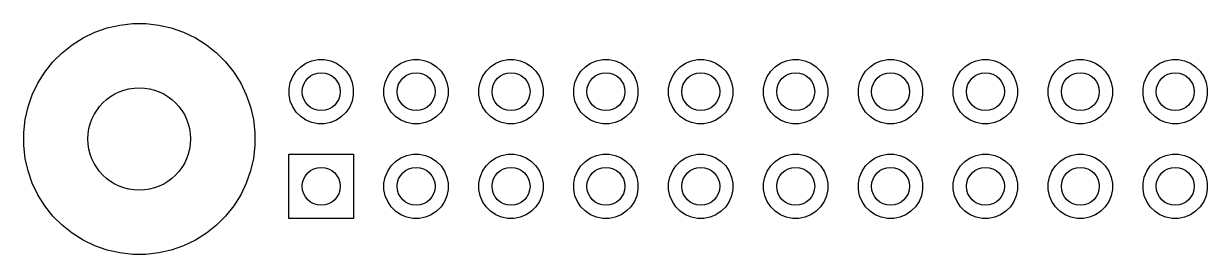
# Model space of a CAD drawing. Header units: inches. Extents: x 1.93 to 4.45, y -4.26 to -2.08.
# Drawn here: x 1.925 to 3.173, y -2.327 to -2.083 of the extents above; entities that cross this region are included whole.
import ezdxf

# ---------------------------------------------------------------- set-up
doc = ezdxf.new("R2010")
doc.units = ezdxf.units.IN
doc.header["$MEASUREMENT"] = 0
doc.layers.add('BLACK', color=250, linetype='CONTINUOUS')

msp = doc.modelspace()

# ---------------------------------------------------------------- linework, layer by layer
at = {"layer": 'BLACK', "linetype": 'CONTINUOUS'}
for p, q in [((2.0268, -2.0844), (2.0404, -2.0829)), ((2.0404, -2.0829), (2.0541, -2.0829)), ((2.0541, -2.0829), (2.0677, -2.0844)), ((1.9882, -2.0979), (2.0005, -2.092)), ((2.0005, -2.092), (2.0135, -2.0874)), ((2.0135, -2.0874), (2.0268, -2.0844)), ((2.0677, -2.0844), (2.081, -2.0874)), ((2.081, -2.0874), (2.0939, -2.092)), ((2.0939, -2.092), (2.1063, -2.0979)), ((1.9659, -2.1137), (1.9766, -2.1052)), ((1.9766, -2.1052), (1.9882, -2.0979)), ((2.1063, -2.0979), (2.1179, -2.1052)), ((2.1179, -2.1052), (2.1286, -2.1137)), ((1.9562, -2.1234), (1.9659, -2.1137)), ((2.1286, -2.1137), (2.1382, -2.1234)), ((1.9477, -2.1341), (1.9562, -2.1234)), ((2.1382, -2.1234), (2.1468, -2.1341)), ((2.2127, -2.1332), (2.2174, -2.1284)), ((2.2174, -2.1284), (2.2229, -2.1247)), ((2.2229, -2.1247), (2.2291, -2.1222)), ((2.2291, -2.1222), (2.2356, -2.1209)), ((2.2356, -2.1209), (2.2423, -2.1209)), ((2.2423, -2.1209), (2.2488, -2.1222)), ((2.2488, -2.1222), (2.255, -2.1247)), ((2.255, -2.1247), (2.2605, -2.1284)), ((2.2605, -2.1284), (2.2653, -2.1332)), ((2.3127, -2.1332), (2.3174, -2.1284)), ((2.3174, -2.1284), (2.3229, -2.1247)), ((2.3229, -2.1247), (2.3291, -2.1222)), ((2.3291, -2.1222), (2.3356, -2.1209)), ((2.3356, -2.1209), (2.3423, -2.1209)), ((2.3423, -2.1209), (2.3488, -2.1222)), ((2.3488, -2.1222), (2.355, -2.1247)), ((2.355, -2.1247), (2.3605, -2.1284)), ((2.3605, -2.1284), (2.3653, -2.1332)), ((2.4127, -2.1332), (2.4174, -2.1284)), ((2.4174, -2.1284), (2.4229, -2.1247)), ((2.4229, -2.1247), (2.4291, -2.1222)), ((2.4291, -2.1222), (2.4356, -2.1209)), ((2.4356, -2.1209), (2.4423, -2.1209)), ((2.4423, -2.1209), (2.4488, -2.1222)), ((2.4488, -2.1222), (2.455, -2.1247)), ((2.455, -2.1247), (2.4605, -2.1284)), ((2.4605, -2.1284), (2.4653, -2.1332)), ((2.5127, -2.1332), (2.5174, -2.1284)), ((2.5174, -2.1284), (2.5229, -2.1247)), ((2.5229, -2.1247), (2.5291, -2.1222)), ((2.5291, -2.1222), (2.5356, -2.1209)), ((2.5356, -2.1209), (2.5423, -2.1209)), ((2.5423, -2.1209), (2.5488, -2.1222)), ((2.5488, -2.1222), (2.555, -2.1247)), ((2.555, -2.1247), (2.5605, -2.1284)), ((2.5605, -2.1284), (2.5653, -2.1332)), ((2.6127, -2.1332), (2.6174, -2.1284)), ((2.6174, -2.1284), (2.6229, -2.1247)), ((2.6229, -2.1247), (2.6291, -2.1222)), ((2.6291, -2.1222), (2.6356, -2.1209)), ((2.6356, -2.1209), (2.6423, -2.1209)), ((2.6423, -2.1209), (2.6488, -2.1222)), ((2.6488, -2.1222), (2.655, -2.1247)), ((2.655, -2.1247), (2.6605, -2.1284)), ((2.6605, -2.1284), (2.6653, -2.1332)), ((2.7127, -2.1332), (2.7174, -2.1284)), ((2.7174, -2.1284), (2.7229, -2.1247)), ((2.7229, -2.1247), (2.7291, -2.1222)), ((2.7291, -2.1222), (2.7356, -2.1209)), ((2.7356, -2.1209), (2.7423, -2.1209)), ((2.7423, -2.1209), (2.7488, -2.1222)), ((2.7488, -2.1222), (2.755, -2.1247)), ((2.755, -2.1247), (2.7605, -2.1284)), ((2.7605, -2.1284), (2.7653, -2.1332)), ((2.8127, -2.1332), (2.8174, -2.1284)), ((2.8174, -2.1284), (2.8229, -2.1247)), ((2.8229, -2.1247), (2.8291, -2.1222)), ((2.8291, -2.1222), (2.8356, -2.1209)), ((2.8356, -2.1209), (2.8423, -2.1209)), ((2.8423, -2.1209), (2.8488, -2.1222)), ((2.8488, -2.1222), (2.855, -2.1247)), ((2.855, -2.1247), (2.8605, -2.1284)), ((2.8605, -2.1284), (2.8653, -2.1332)), ((2.9127, -2.1332), (2.9174, -2.1284)), ((2.9174, -2.1284), (2.9229, -2.1247)), ((2.9229, -2.1247), (2.9291, -2.1222)), ((2.9291, -2.1222), (2.9356, -2.1209)), ((2.9356, -2.1209), (2.9423, -2.1209)), ((2.9423, -2.1209), (2.9488, -2.1222)), ((2.9488, -2.1222), (2.955, -2.1247)), ((2.955, -2.1247), (2.9605, -2.1284)), ((2.9605, -2.1284), (2.9653, -2.1332)), ((3.0127, -2.1332), (3.0174, -2.1284)), ((3.0174, -2.1284), (3.0229, -2.1247)), ((3.0229, -2.1247), (3.0291, -2.1222)), ((3.0291, -2.1222), (3.0356, -2.1209)), ((3.0356, -2.1209), (3.0423, -2.1209)), ((3.0423, -2.1209), (3.0488, -2.1222)), ((3.0488, -2.1222), (3.055, -2.1247)), ((3.055, -2.1247), (3.0605, -2.1284)), ((3.0605, -2.1284), (3.0653, -2.1332)), ((3.1127, -2.1332), (3.1174, -2.1284)), ((3.1174, -2.1284), (3.1229, -2.1247)), ((3.1229, -2.1247), (3.1291, -2.1222)), ((3.1291, -2.1222), (3.1356, -2.1209)), ((3.1356, -2.1209), (3.1423, -2.1209)), ((3.1423, -2.1209), (3.1488, -2.1222)), ((3.1488, -2.1222), (3.155, -2.1247)), ((3.155, -2.1247), (3.1605, -2.1284)), ((3.1605, -2.1284), (3.1653, -2.1332)), ((1.9404, -2.1457), (1.9477, -2.1341)), ((2.1468, -2.1341), (2.1541, -2.1457)), ((2.2051, -2.1514), (2.2064, -2.1449)), ((2.2064, -2.1449), (2.209, -2.1387)), ((2.209, -2.1387), (2.2127, -2.1332)), ((2.2653, -2.1332), (2.269, -2.1387)), ((2.269, -2.1387), (2.2715, -2.1449)), ((2.2715, -2.1449), (2.2728, -2.1514)), ((2.3051, -2.1514), (2.3064, -2.1449)), ((2.3064, -2.1449), (2.309, -2.1387)), ((2.309, -2.1387), (2.3127, -2.1332)), ((2.3653, -2.1332), (2.369, -2.1387)), ((2.369, -2.1387), (2.3715, -2.1449)), ((2.3715, -2.1449), (2.3728, -2.1514)), ((2.4051, -2.1514), (2.4064, -2.1449)), ((2.4064, -2.1449), (2.409, -2.1387)), ((2.409, -2.1387), (2.4127, -2.1332)), ((2.4653, -2.1332), (2.469, -2.1387)), ((2.469, -2.1387), (2.4715, -2.1449)), ((2.4715, -2.1449), (2.4728, -2.1514)), ((2.5051, -2.1514), (2.5064, -2.1449)), ((2.5064, -2.1449), (2.509, -2.1387)), ((2.509, -2.1387), (2.5127, -2.1332)), ((2.5653, -2.1332), (2.569, -2.1387)), ((2.569, -2.1387), (2.5715, -2.1449)), ((2.5715, -2.1449), (2.5728, -2.1514)), ((2.6051, -2.1514), (2.6064, -2.1449)), ((2.6064, -2.1449), (2.609, -2.1387)), ((2.609, -2.1387), (2.6127, -2.1332)), ((2.6653, -2.1332), (2.669, -2.1387)), ((2.669, -2.1387), (2.6715, -2.1449)), ((2.6715, -2.1449), (2.6728, -2.1514)), ((2.7051, -2.1514), (2.7064, -2.1449)), ((2.7064, -2.1449), (2.709, -2.1387)), ((2.709, -2.1387), (2.7127, -2.1332)), ((2.7653, -2.1332), (2.769, -2.1387)), ((2.769, -2.1387), (2.7715, -2.1449)), ((2.7715, -2.1449), (2.7728, -2.1514)), ((2.8051, -2.1514), (2.8064, -2.1449)), ((2.8064, -2.1449), (2.809, -2.1387)), ((2.809, -2.1387), (2.8127, -2.1332)), ((2.8653, -2.1332), (2.869, -2.1387)), ((2.869, -2.1387), (2.8715, -2.1449)), ((2.8715, -2.1449), (2.8728, -2.1514)), ((2.9051, -2.1514), (2.9064, -2.1449)), ((2.9064, -2.1449), (2.909, -2.1387)), ((2.909, -2.1387), (2.9127, -2.1332)), ((2.9653, -2.1332), (2.969, -2.1387)), ((2.969, -2.1387), (2.9715, -2.1449)), ((2.9715, -2.1449), (2.9728, -2.1514)), ((3.0051, -2.1514), (3.0064, -2.1449)), ((3.0064, -2.1449), (3.009, -2.1387)), ((3.009, -2.1387), (3.0127, -2.1332)), ((3.0653, -2.1332), (3.069, -2.1387)), ((3.069, -2.1387), (3.0715, -2.1449)), ((3.0715, -2.1449), (3.0728, -2.1514)), ((3.1051, -2.1514), (3.1064, -2.1449)), ((3.1064, -2.1449), (3.109, -2.1387)), ((3.109, -2.1387), (3.1127, -2.1332)), ((3.1653, -2.1332), (3.169, -2.1387)), ((3.169, -2.1387), (3.1715, -2.1449)), ((3.1715, -2.1449), (3.1728, -2.1514)), ((1.93, -2.1709), (1.9345, -2.158)), ((1.9345, -2.158), (1.9404, -2.1457)), ((2.1541, -2.1457), (2.16, -2.158)), ((2.16, -2.158), (2.1645, -2.1709)), ((2.2051, -2.1581), (2.2051, -2.1514)), ((2.2728, -2.1514), (2.2728, -2.1581)), ((2.3051, -2.1581), (2.3051, -2.1514)), ((2.3728, -2.1514), (2.3728, -2.1581)), ((2.4051, -2.1581), (2.4051, -2.1514)), ((2.4728, -2.1514), (2.4728, -2.1581)), ((2.5051, -2.1581), (2.5051, -2.1514)), ((2.5728, -2.1514), (2.5728, -2.1581)), ((2.6051, -2.1581), (2.6051, -2.1514)), ((2.6728, -2.1514), (2.6728, -2.1581)), ((2.7051, -2.1581), (2.7051, -2.1514)), ((2.7728, -2.1514), (2.7728, -2.1581)), ((2.8051, -2.1581), (2.8051, -2.1514)), ((2.8728, -2.1514), (2.8728, -2.1581)), ((2.9051, -2.1581), (2.9051, -2.1514)), ((2.9728, -2.1514), (2.9728, -2.1581)), ((3.0051, -2.1581), (3.0051, -2.1514)), ((3.0728, -2.1514), (3.0728, -2.1581)), ((3.1051, -2.1581), (3.1051, -2.1514)), ((3.1728, -2.1514), (3.1728, -2.1581)), ((2.2064, -2.1646), (2.2051, -2.1581)), ((2.209, -2.1708), (2.2064, -2.1646)), ((2.2715, -2.1646), (2.269, -2.1708)), ((2.2728, -2.1581), (2.2715, -2.1646)), ((2.3064, -2.1646), (2.3051, -2.1581)), ((2.309, -2.1708), (2.3064, -2.1646)), ((2.3715, -2.1646), (2.369, -2.1708)), ((2.3728, -2.1581), (2.3715, -2.1646)), ((2.4064, -2.1646), (2.4051, -2.1581)), ((2.409, -2.1708), (2.4064, -2.1646)), ((2.4715, -2.1646), (2.469, -2.1708)), ((2.4728, -2.1581), (2.4715, -2.1646)), ((2.5064, -2.1646), (2.5051, -2.1581)), ((2.509, -2.1708), (2.5064, -2.1646)), ((2.5715, -2.1646), (2.569, -2.1708)), ((2.5728, -2.1581), (2.5715, -2.1646)), ((2.6064, -2.1646), (2.6051, -2.1581)), ((2.609, -2.1708), (2.6064, -2.1646)), ((2.6715, -2.1646), (2.669, -2.1708)), ((2.6728, -2.1581), (2.6715, -2.1646)), ((2.7064, -2.1646), (2.7051, -2.1581)), ((2.709, -2.1708), (2.7064, -2.1646)), ((2.7715, -2.1646), (2.769, -2.1708)), ((2.7728, -2.1581), (2.7715, -2.1646)), ((2.8064, -2.1646), (2.8051, -2.1581)), ((2.809, -2.1708), (2.8064, -2.1646)), ((2.8715, -2.1646), (2.869, -2.1708)), ((2.8728, -2.1581), (2.8715, -2.1646)), ((2.9064, -2.1646), (2.9051, -2.1581)), ((2.909, -2.1708), (2.9064, -2.1646)), ((2.9715, -2.1646), (2.969, -2.1708)), ((2.9728, -2.1581), (2.9715, -2.1646)), ((3.0064, -2.1646), (3.0051, -2.1581)), ((3.009, -2.1708), (3.0064, -2.1646)), ((3.0715, -2.1646), (3.069, -2.1708)), ((3.0728, -2.1581), (3.0715, -2.1646)), ((3.1064, -2.1646), (3.1051, -2.1581)), ((3.109, -2.1708), (3.1064, -2.1646)), ((3.1715, -2.1646), (3.169, -2.1708)), ((3.1728, -2.1581), (3.1715, -2.1646)), ((1.9269, -2.1843), (1.93, -2.1709)), ((2.1645, -2.1709), (2.1676, -2.1843)), ((2.2127, -2.1763), (2.209, -2.1708)), ((2.2174, -2.181), (2.2127, -2.1763)), ((2.2229, -2.1847), (2.2174, -2.181)), ((2.2605, -2.181), (2.255, -2.1847)), ((2.2653, -2.1763), (2.2605, -2.181)), ((2.269, -2.1708), (2.2653, -2.1763)), ((2.3127, -2.1763), (2.309, -2.1708)), ((2.3174, -2.181), (2.3127, -2.1763)), ((2.3229, -2.1847), (2.3174, -2.181)), ((2.3605, -2.181), (2.355, -2.1847)), ((2.3653, -2.1763), (2.3605, -2.181)), ((2.369, -2.1708), (2.3653, -2.1763)), ((2.4127, -2.1763), (2.409, -2.1708)), ((2.4174, -2.181), (2.4127, -2.1763)), ((2.4229, -2.1847), (2.4174, -2.181)), ((2.4605, -2.181), (2.455, -2.1847)), ((2.4653, -2.1763), (2.4605, -2.181)), ((2.469, -2.1708), (2.4653, -2.1763)), ((2.5127, -2.1763), (2.509, -2.1708)), ((2.5174, -2.181), (2.5127, -2.1763)), ((2.5229, -2.1847), (2.5174, -2.181)), ((2.5605, -2.181), (2.555, -2.1847)), ((2.5653, -2.1763), (2.5605, -2.181)), ((2.569, -2.1708), (2.5653, -2.1763)), ((2.6127, -2.1763), (2.609, -2.1708)), ((2.6174, -2.181), (2.6127, -2.1763)), ((2.6229, -2.1847), (2.6174, -2.181)), ((2.6605, -2.181), (2.655, -2.1847)), ((2.6653, -2.1763), (2.6605, -2.181)), ((2.669, -2.1708), (2.6653, -2.1763)), ((2.7127, -2.1763), (2.709, -2.1708)), ((2.7174, -2.181), (2.7127, -2.1763)), ((2.7229, -2.1847), (2.7174, -2.181)), ((2.7605, -2.181), (2.755, -2.1847)), ((2.7653, -2.1763), (2.7605, -2.181)), ((2.769, -2.1708), (2.7653, -2.1763)), ((2.8127, -2.1763), (2.809, -2.1708)), ((2.8174, -2.181), (2.8127, -2.1763)), ((2.8229, -2.1847), (2.8174, -2.181)), ((2.8605, -2.181), (2.855, -2.1847)), ((2.8653, -2.1763), (2.8605, -2.181)), ((2.869, -2.1708), (2.8653, -2.1763)), ((2.9127, -2.1763), (2.909, -2.1708)), ((2.9174, -2.181), (2.9127, -2.1763)), ((2.9229, -2.1847), (2.9174, -2.181)), ((2.9605, -2.181), (2.955, -2.1847)), ((2.9653, -2.1763), (2.9605, -2.181)), ((2.969, -2.1708), (2.9653, -2.1763)), ((3.0127, -2.1763), (3.009, -2.1708)), ((3.0174, -2.181), (3.0127, -2.1763)), ((3.0229, -2.1847), (3.0174, -2.181)), ((3.0605, -2.181), (3.055, -2.1847)), ((3.0653, -2.1763), (3.0605, -2.181)), ((3.069, -2.1708), (3.0653, -2.1763)), ((3.1127, -2.1763), (3.109, -2.1708)), ((3.1174, -2.181), (3.1127, -2.1763)), ((3.1229, -2.1847), (3.1174, -2.181)), ((3.1605, -2.181), (3.155, -2.1847)), ((3.1653, -2.1763), (3.1605, -2.181)), ((3.169, -2.1708), (3.1653, -2.1763)), ((1.9254, -2.1979), (1.9269, -2.1843)), ((2.1676, -2.1843), (2.1691, -2.1979)), ((2.2291, -2.1873), (2.2229, -2.1847)), ((2.2356, -2.1886), (2.2291, -2.1873)), ((2.2423, -2.1886), (2.2356, -2.1886)), ((2.2488, -2.1873), (2.2423, -2.1886)), ((2.255, -2.1847), (2.2488, -2.1873)), ((2.3291, -2.1873), (2.3229, -2.1847)), ((2.3356, -2.1886), (2.3291, -2.1873)), ((2.3423, -2.1886), (2.3356, -2.1886)), ((2.3488, -2.1873), (2.3423, -2.1886)), ((2.355, -2.1847), (2.3488, -2.1873)), ((2.4291, -2.1873), (2.4229, -2.1847)), ((2.4356, -2.1886), (2.4291, -2.1873)), ((2.4423, -2.1886), (2.4356, -2.1886)), ((2.4488, -2.1873), (2.4423, -2.1886)), ((2.455, -2.1847), (2.4488, -2.1873)), ((2.5291, -2.1873), (2.5229, -2.1847)), ((2.5356, -2.1886), (2.5291, -2.1873)), ((2.5423, -2.1886), (2.5356, -2.1886)), ((2.5488, -2.1873), (2.5423, -2.1886)), ((2.555, -2.1847), (2.5488, -2.1873)), ((2.6291, -2.1873), (2.6229, -2.1847)), ((2.6356, -2.1886), (2.6291, -2.1873)), ((2.6423, -2.1886), (2.6356, -2.1886)), ((2.6488, -2.1873), (2.6423, -2.1886)), ((2.655, -2.1847), (2.6488, -2.1873)), ((2.7291, -2.1873), (2.7229, -2.1847)), ((2.7356, -2.1886), (2.7291, -2.1873)), ((2.7423, -2.1886), (2.7356, -2.1886)), ((2.7488, -2.1873), (2.7423, -2.1886)), ((2.755, -2.1847), (2.7488, -2.1873)), ((2.8291, -2.1873), (2.8229, -2.1847)), ((2.8356, -2.1886), (2.8291, -2.1873)), ((2.8423, -2.1886), (2.8356, -2.1886)), ((2.8488, -2.1873), (2.8423, -2.1886)), ((2.855, -2.1847), (2.8488, -2.1873)), ((2.9291, -2.1873), (2.9229, -2.1847)), ((2.9356, -2.1886), (2.9291, -2.1873)), ((2.9423, -2.1886), (2.9356, -2.1886)), ((2.9488, -2.1873), (2.9423, -2.1886)), ((2.955, -2.1847), (2.9488, -2.1873)), ((3.0291, -2.1873), (3.0229, -2.1847)), ((3.0356, -2.1886), (3.0291, -2.1873)), ((3.0423, -2.1886), (3.0356, -2.1886)), ((3.0488, -2.1873), (3.0423, -2.1886)), ((3.055, -2.1847), (3.0488, -2.1873)), ((3.1291, -2.1873), (3.1229, -2.1847)), ((3.1356, -2.1886), (3.1291, -2.1873)), ((3.1423, -2.1886), (3.1356, -2.1886)), ((3.1488, -2.1873), (3.1423, -2.1886)), ((3.155, -2.1847), (3.1488, -2.1873)), ((1.9254, -2.2116), (1.9254, -2.1979)), ((2.1691, -2.1979), (2.1691, -2.2116)), ((1.9269, -2.2252), (1.9254, -2.2116)), ((2.1691, -2.2116), (2.1676, -2.2252)), ((1.93, -2.2385), (1.9269, -2.2252)), ((2.1676, -2.2252), (2.1645, -2.2385)), ((2.205, -2.2887), (2.205, -2.2207)), ((2.205, -2.2207), (2.273, -2.2207)), ((2.273, -2.2207), (2.273, -2.2887)), ((2.3127, -2.2332), (2.3174, -2.2284)), ((2.3174, -2.2284), (2.3229, -2.2247)), ((2.3229, -2.2247), (2.3291, -2.2222)), ((2.3291, -2.2222), (2.3356, -2.2209)), ((2.3356, -2.2209), (2.3423, -2.2209)), ((2.3423, -2.2209), (2.3488, -2.2222)), ((2.3488, -2.2222), (2.355, -2.2247)), ((2.355, -2.2247), (2.3605, -2.2284)), ((2.3605, -2.2284), (2.3653, -2.2332)), ((2.4127, -2.2332), (2.4174, -2.2284)), ((2.4174, -2.2284), (2.4229, -2.2247)), ((2.4229, -2.2247), (2.4291, -2.2222)), ((2.4291, -2.2222), (2.4356, -2.2209)), ((2.4356, -2.2209), (2.4423, -2.2209)), ((2.4423, -2.2209), (2.4488, -2.2222)), ((2.4488, -2.2222), (2.455, -2.2247)), ((2.455, -2.2247), (2.4605, -2.2284)), ((2.4605, -2.2284), (2.4653, -2.2332)), ((2.5127, -2.2332), (2.5174, -2.2284)), ((2.5174, -2.2284), (2.5229, -2.2247)), ((2.5229, -2.2247), (2.5291, -2.2222)), ((2.5291, -2.2222), (2.5356, -2.2209)), ((2.5356, -2.2209), (2.5423, -2.2209)), ((2.5423, -2.2209), (2.5488, -2.2222)), ((2.5488, -2.2222), (2.555, -2.2247)), ((2.555, -2.2247), (2.5605, -2.2284)), ((2.5605, -2.2284), (2.5653, -2.2332)), ((2.6127, -2.2332), (2.6174, -2.2284)), ((2.6174, -2.2284), (2.6229, -2.2247)), ((2.6229, -2.2247), (2.6291, -2.2222)), ((2.6291, -2.2222), (2.6356, -2.2209)), ((2.6356, -2.2209), (2.6423, -2.2209)), ((2.6423, -2.2209), (2.6488, -2.2222)), ((2.6488, -2.2222), (2.655, -2.2247)), ((2.655, -2.2247), (2.6605, -2.2284)), ((2.6605, -2.2284), (2.6653, -2.2332)), ((2.7127, -2.2332), (2.7174, -2.2284)), ((2.7174, -2.2284), (2.7229, -2.2247)), ((2.7229, -2.2247), (2.7291, -2.2222)), ((2.7291, -2.2222), (2.7356, -2.2209)), ((2.7356, -2.2209), (2.7423, -2.2209)), ((2.7423, -2.2209), (2.7488, -2.2222)), ((2.7488, -2.2222), (2.755, -2.2247)), ((2.755, -2.2247), (2.7605, -2.2284)), ((2.7605, -2.2284), (2.7653, -2.2332)), ((2.8127, -2.2332), (2.8174, -2.2284)), ((2.8174, -2.2284), (2.8229, -2.2247)), ((2.8229, -2.2247), (2.8291, -2.2222)), ((2.8291, -2.2222), (2.8356, -2.2209)), ((2.8356, -2.2209), (2.8423, -2.2209)), ((2.8423, -2.2209), (2.8488, -2.2222)), ((2.8488, -2.2222), (2.855, -2.2247)), ((2.855, -2.2247), (2.8605, -2.2284)), ((2.8605, -2.2284), (2.8653, -2.2332)), ((2.9127, -2.2332), (2.9174, -2.2284)), ((2.9174, -2.2284), (2.9229, -2.2247)), ((2.9229, -2.2247), (2.9291, -2.2222)), ((2.9291, -2.2222), (2.9356, -2.2209)), ((2.9356, -2.2209), (2.9423, -2.2209)), ((2.9423, -2.2209), (2.9488, -2.2222)), ((2.9488, -2.2222), (2.955, -2.2247)), ((2.955, -2.2247), (2.9605, -2.2284)), ((2.9605, -2.2284), (2.9653, -2.2332)), ((3.0127, -2.2332), (3.0174, -2.2284)), ((3.0174, -2.2284), (3.0229, -2.2247)), ((3.0229, -2.2247), (3.0291, -2.2222)), ((3.0291, -2.2222), (3.0356, -2.2209)), ((3.0356, -2.2209), (3.0423, -2.2209)), ((3.0423, -2.2209), (3.0488, -2.2222)), ((3.0488, -2.2222), (3.055, -2.2247)), ((3.055, -2.2247), (3.0605, -2.2284)), ((3.0605, -2.2284), (3.0653, -2.2332)), ((3.1127, -2.2332), (3.1174, -2.2284)), ((3.1174, -2.2284), (3.1229, -2.2247)), ((3.1229, -2.2247), (3.1291, -2.2222)), ((3.1291, -2.2222), (3.1356, -2.2209)), ((3.1356, -2.2209), (3.1423, -2.2209)), ((3.1423, -2.2209), (3.1488, -2.2222)), ((3.1488, -2.2222), (3.155, -2.2247)), ((3.155, -2.2247), (3.1605, -2.2284)), ((3.1605, -2.2284), (3.1653, -2.2332)), ((1.9345, -2.2514), (1.93, -2.2385)), ((2.1645, -2.2385), (2.16, -2.2514)), ((2.3051, -2.2514), (2.3064, -2.2449)), ((2.3064, -2.2449), (2.309, -2.2387)), ((2.309, -2.2387), (2.3127, -2.2332)), ((2.3653, -2.2332), (2.369, -2.2387)), ((2.369, -2.2387), (2.3715, -2.2449)), ((2.3715, -2.2449), (2.3728, -2.2514)), ((2.4051, -2.2514), (2.4064, -2.2449)), ((2.4064, -2.2449), (2.409, -2.2387)), ((2.409, -2.2387), (2.4127, -2.2332)), ((2.4653, -2.2332), (2.469, -2.2387)), ((2.469, -2.2387), (2.4715, -2.2449)), ((2.4715, -2.2449), (2.4728, -2.2514)), ((2.5051, -2.2514), (2.5064, -2.2449)), ((2.5064, -2.2449), (2.509, -2.2387)), ((2.509, -2.2387), (2.5127, -2.2332)), ((2.5653, -2.2332), (2.569, -2.2387)), ((2.569, -2.2387), (2.5715, -2.2449)), ((2.5715, -2.2449), (2.5728, -2.2514)), ((2.6051, -2.2514), (2.6064, -2.2449)), ((2.6064, -2.2449), (2.609, -2.2387)), ((2.609, -2.2387), (2.6127, -2.2332)), ((2.6653, -2.2332), (2.669, -2.2387)), ((2.669, -2.2387), (2.6715, -2.2449)), ((2.6715, -2.2449), (2.6728, -2.2514)), ((2.7051, -2.2514), (2.7064, -2.2449)), ((2.7064, -2.2449), (2.709, -2.2387)), ((2.709, -2.2387), (2.7127, -2.2332)), ((2.7653, -2.2332), (2.769, -2.2387)), ((2.769, -2.2387), (2.7715, -2.2449)), ((2.7715, -2.2449), (2.7728, -2.2514)), ((2.8051, -2.2514), (2.8064, -2.2449)), ((2.8064, -2.2449), (2.809, -2.2387)), ((2.809, -2.2387), (2.8127, -2.2332)), ((2.8653, -2.2332), (2.869, -2.2387)), ((2.869, -2.2387), (2.8715, -2.2449)), ((2.8715, -2.2449), (2.8728, -2.2514)), ((2.9051, -2.2514), (2.9064, -2.2449)), ((2.9064, -2.2449), (2.909, -2.2387)), ((2.909, -2.2387), (2.9127, -2.2332)), ((2.9653, -2.2332), (2.969, -2.2387)), ((2.969, -2.2387), (2.9715, -2.2449)), ((2.9715, -2.2449), (2.9728, -2.2514)), ((3.0051, -2.2514), (3.0064, -2.2449)), ((3.0064, -2.2449), (3.009, -2.2387)), ((3.009, -2.2387), (3.0127, -2.2332)), ((3.0653, -2.2332), (3.069, -2.2387)), ((3.069, -2.2387), (3.0715, -2.2449)), ((3.0715, -2.2449), (3.0728, -2.2514)), ((3.1051, -2.2514), (3.1064, -2.2449)), ((3.1064, -2.2449), (3.109, -2.2387)), ((3.109, -2.2387), (3.1127, -2.2332)), ((3.1653, -2.2332), (3.169, -2.2387)), ((3.169, -2.2387), (3.1715, -2.2449)), ((3.1715, -2.2449), (3.1728, -2.2514)), ((1.9404, -2.2638), (1.9345, -2.2514)), ((2.16, -2.2514), (2.1541, -2.2638)), ((2.3051, -2.2581), (2.3051, -2.2514)), ((2.3728, -2.2514), (2.3728, -2.2581)), ((2.4051, -2.2581), (2.4051, -2.2514)), ((2.4728, -2.2514), (2.4728, -2.2581)), ((2.5051, -2.2581), (2.5051, -2.2514)), ((2.5728, -2.2514), (2.5728, -2.2581)), ((2.6051, -2.2581), (2.6051, -2.2514)), ((2.6728, -2.2514), (2.6728, -2.2581)), ((2.7051, -2.2581), (2.7051, -2.2514)), ((2.7728, -2.2514), (2.7728, -2.2581)), ((2.8051, -2.2581), (2.8051, -2.2514)), ((2.8728, -2.2514), (2.8728, -2.2581)), ((2.9051, -2.2581), (2.9051, -2.2514)), ((2.9728, -2.2514), (2.9728, -2.2581)), ((3.0051, -2.2581), (3.0051, -2.2514)), ((3.0728, -2.2514), (3.0728, -2.2581)), ((3.1051, -2.2581), (3.1051, -2.2514)), ((3.1728, -2.2514), (3.1728, -2.2581)), ((1.9477, -2.2753), (1.9404, -2.2638)), ((2.1541, -2.2638), (2.1468, -2.2753)), ((2.3064, -2.2646), (2.3051, -2.2581)), ((2.309, -2.2708), (2.3064, -2.2646)), ((2.3715, -2.2646), (2.369, -2.2708)), ((2.3728, -2.2581), (2.3715, -2.2646)), ((2.4064, -2.2646), (2.4051, -2.2581)), ((2.409, -2.2708), (2.4064, -2.2646)), ((2.4715, -2.2646), (2.469, -2.2708)), ((2.4728, -2.2581), (2.4715, -2.2646)), ((2.5064, -2.2646), (2.5051, -2.2581)), ((2.509, -2.2708), (2.5064, -2.2646)), ((2.5715, -2.2646), (2.569, -2.2708)), ((2.5728, -2.2581), (2.5715, -2.2646)), ((2.6064, -2.2646), (2.6051, -2.2581)), ((2.609, -2.2708), (2.6064, -2.2646)), ((2.6715, -2.2646), (2.669, -2.2708)), ((2.6728, -2.2581), (2.6715, -2.2646)), ((2.7064, -2.2646), (2.7051, -2.2581)), ((2.709, -2.2708), (2.7064, -2.2646)), ((2.7715, -2.2646), (2.769, -2.2708)), ((2.7728, -2.2581), (2.7715, -2.2646)), ((2.8064, -2.2646), (2.8051, -2.2581)), ((2.809, -2.2708), (2.8064, -2.2646)), ((2.8715, -2.2646), (2.869, -2.2708)), ((2.8728, -2.2581), (2.8715, -2.2646)), ((2.9064, -2.2646), (2.9051, -2.2581)), ((2.909, -2.2708), (2.9064, -2.2646)), ((2.9715, -2.2646), (2.969, -2.2708)), ((2.9728, -2.2581), (2.9715, -2.2646)), ((3.0064, -2.2646), (3.0051, -2.2581)), ((3.009, -2.2708), (3.0064, -2.2646)), ((3.0715, -2.2646), (3.069, -2.2708)), ((3.0728, -2.2581), (3.0715, -2.2646)), ((3.1064, -2.2646), (3.1051, -2.2581)), ((3.109, -2.2708), (3.1064, -2.2646)), ((3.1715, -2.2646), (3.169, -2.2708)), ((3.1728, -2.2581), (3.1715, -2.2646)), ((1.9562, -2.2861), (1.9477, -2.2753)), ((2.1468, -2.2753), (2.1382, -2.2861)), ((2.3127, -2.2763), (2.309, -2.2708)), ((2.3174, -2.281), (2.3127, -2.2763)), ((2.3229, -2.2847), (2.3174, -2.281)), ((2.3605, -2.281), (2.355, -2.2847)), ((2.3653, -2.2763), (2.3605, -2.281)), ((2.369, -2.2708), (2.3653, -2.2763)), ((2.4127, -2.2763), (2.409, -2.2708)), ((2.4174, -2.281), (2.4127, -2.2763)), ((2.4229, -2.2847), (2.4174, -2.281)), ((2.4605, -2.281), (2.455, -2.2847)), ((2.4653, -2.2763), (2.4605, -2.281)), ((2.469, -2.2708), (2.4653, -2.2763)), ((2.5127, -2.2763), (2.509, -2.2708)), ((2.5174, -2.281), (2.5127, -2.2763)), ((2.5229, -2.2847), (2.5174, -2.281)), ((2.5605, -2.281), (2.555, -2.2847)), ((2.5653, -2.2763), (2.5605, -2.281)), ((2.569, -2.2708), (2.5653, -2.2763)), ((2.6127, -2.2763), (2.609, -2.2708)), ((2.6174, -2.281), (2.6127, -2.2763)), ((2.6229, -2.2847), (2.6174, -2.281)), ((2.6605, -2.281), (2.655, -2.2847)), ((2.6653, -2.2763), (2.6605, -2.281)), ((2.669, -2.2708), (2.6653, -2.2763)), ((2.7127, -2.2763), (2.709, -2.2708)), ((2.7174, -2.281), (2.7127, -2.2763)), ((2.7229, -2.2847), (2.7174, -2.281)), ((2.7605, -2.281), (2.755, -2.2847)), ((2.7653, -2.2763), (2.7605, -2.281)), ((2.769, -2.2708), (2.7653, -2.2763)), ((2.8127, -2.2763), (2.809, -2.2708)), ((2.8174, -2.281), (2.8127, -2.2763)), ((2.8229, -2.2847), (2.8174, -2.281)), ((2.8605, -2.281), (2.855, -2.2847)), ((2.8653, -2.2763), (2.8605, -2.281)), ((2.869, -2.2708), (2.8653, -2.2763)), ((2.9127, -2.2763), (2.909, -2.2708)), ((2.9174, -2.281), (2.9127, -2.2763)), ((2.9229, -2.2847), (2.9174, -2.281)), ((2.9605, -2.281), (2.955, -2.2847)), ((2.9653, -2.2763), (2.9605, -2.281)), ((2.969, -2.2708), (2.9653, -2.2763)), ((3.0127, -2.2763), (3.009, -2.2708)), ((3.0174, -2.281), (3.0127, -2.2763)), ((3.0229, -2.2847), (3.0174, -2.281)), ((3.0605, -2.281), (3.055, -2.2847)), ((3.0653, -2.2763), (3.0605, -2.281)), ((3.069, -2.2708), (3.0653, -2.2763)), ((3.1127, -2.2763), (3.109, -2.2708)), ((3.1174, -2.281), (3.1127, -2.2763)), ((3.1229, -2.2847), (3.1174, -2.281)), ((3.1605, -2.281), (3.155, -2.2847)), ((3.1653, -2.2763), (3.1605, -2.281)), ((3.169, -2.2708), (3.1653, -2.2763)), ((1.9659, -2.2957), (1.9562, -2.2861)), ((2.1382, -2.2861), (2.1286, -2.2957)), ((2.273, -2.2887), (2.205, -2.2887)), ((2.3291, -2.2873), (2.3229, -2.2847)), ((2.3356, -2.2886), (2.3291, -2.2873)), ((2.3423, -2.2886), (2.3356, -2.2886)), ((2.3488, -2.2873), (2.3423, -2.2886)), ((2.355, -2.2847), (2.3488, -2.2873)), ((2.4291, -2.2873), (2.4229, -2.2847)), ((2.4356, -2.2886), (2.4291, -2.2873)), ((2.4423, -2.2886), (2.4356, -2.2886)), ((2.4488, -2.2873), (2.4423, -2.2886)), ((2.455, -2.2847), (2.4488, -2.2873)), ((2.5291, -2.2873), (2.5229, -2.2847)), ((2.5356, -2.2886), (2.5291, -2.2873)), ((2.5423, -2.2886), (2.5356, -2.2886)), ((2.5488, -2.2873), (2.5423, -2.2886)), ((2.555, -2.2847), (2.5488, -2.2873)), ((2.6291, -2.2873), (2.6229, -2.2847)), ((2.6356, -2.2886), (2.6291, -2.2873)), ((2.6423, -2.2886), (2.6356, -2.2886)), ((2.6488, -2.2873), (2.6423, -2.2886)), ((2.655, -2.2847), (2.6488, -2.2873)), ((2.7291, -2.2873), (2.7229, -2.2847)), ((2.7356, -2.2886), (2.7291, -2.2873)), ((2.7423, -2.2886), (2.7356, -2.2886)), ((2.7488, -2.2873), (2.7423, -2.2886)), ((2.755, -2.2847), (2.7488, -2.2873)), ((2.8291, -2.2873), (2.8229, -2.2847)), ((2.8356, -2.2886), (2.8291, -2.2873)), ((2.8423, -2.2886), (2.8356, -2.2886)), ((2.8488, -2.2873), (2.8423, -2.2886)), ((2.855, -2.2847), (2.8488, -2.2873)), ((2.9291, -2.2873), (2.9229, -2.2847)), ((2.9356, -2.2886), (2.9291, -2.2873)), ((2.9423, -2.2886), (2.9356, -2.2886)), ((2.9488, -2.2873), (2.9423, -2.2886)), ((2.955, -2.2847), (2.9488, -2.2873)), ((3.0291, -2.2873), (3.0229, -2.2847)), ((3.0356, -2.2886), (3.0291, -2.2873)), ((3.0423, -2.2886), (3.0356, -2.2886)), ((3.0488, -2.2873), (3.0423, -2.2886)), ((3.055, -2.2847), (3.0488, -2.2873)), ((3.1291, -2.2873), (3.1229, -2.2847)), ((3.1356, -2.2886), (3.1291, -2.2873)), ((3.1423, -2.2886), (3.1356, -2.2886)), ((3.1488, -2.2873), (3.1423, -2.2886)), ((3.155, -2.2847), (3.1488, -2.2873)), ((1.9766, -2.3043), (1.9659, -2.2957)), ((1.9882, -2.3115), (1.9766, -2.3043)), ((2.1179, -2.3043), (2.1063, -2.3115)), ((2.1286, -2.2957), (2.1179, -2.3043)), ((2.0005, -2.3175), (1.9882, -2.3115)), ((2.0135, -2.322), (2.0005, -2.3175)), ((2.0939, -2.3175), (2.081, -2.322)), ((2.1063, -2.3115), (2.0939, -2.3175)), ((2.0268, -2.325), (2.0135, -2.322)), ((2.0404, -2.3266), (2.0268, -2.325)), ((2.0541, -2.3266), (2.0404, -2.3266)), ((2.0677, -2.325), (2.0541, -2.3266)), ((2.081, -2.322), (2.0677, -2.325))]:
    msp.add_line(p, q, dxfattribs=at)
at = {"layer": 'BLACK'}
for centre, radius in [((2.239, -2.1547), 0.02), ((2.339, -2.1547), 0.02), ((2.439, -2.1547), 0.02), ((2.539, -2.1547), 0.02), ((2.639, -2.1547), 0.02), ((2.739, -2.1547), 0.02), ((2.839, -2.1547), 0.02), ((2.939, -2.1547), 0.02), ((3.039, -2.1547), 0.02), ((3.139, -2.1547), 0.02), ((2.0472, -2.2047), 0.0541), ((2.0472, -2.2047), 0.0541), ((2.239, -2.2547), 0.02), ((2.339, -2.2547), 0.02), ((2.439, -2.2547), 0.02), ((2.539, -2.2547), 0.02), ((2.639, -2.2547), 0.02), ((2.739, -2.2547), 0.02), ((2.839, -2.2547), 0.02), ((2.939, -2.2547), 0.02), ((3.039, -2.2547), 0.02), ((3.139, -2.2547), 0.02)]:
    msp.add_circle(centre, radius, dxfattribs=at)
at = {"layer": 'WHITE'}
for centre in [(2.239, -2.1547), (2.339, -2.1547), (2.439, -2.1547), (2.539, -2.1547), (2.639, -2.1547), (2.739, -2.1547), (2.839, -2.1547), (2.939, -2.1547), (3.039, -2.1547), (3.139, -2.1547), (2.239, -2.2547), (2.339, -2.2547), (2.439, -2.2547), (2.539, -2.2547), (2.639, -2.2547), (2.739, -2.2547), (2.839, -2.2547), (2.939, -2.2547), (3.039, -2.2547), (3.139, -2.2547)]:
    msp.add_circle(centre, 0.02, dxfattribs=at)

doc.saveas('drawing.dxf')
